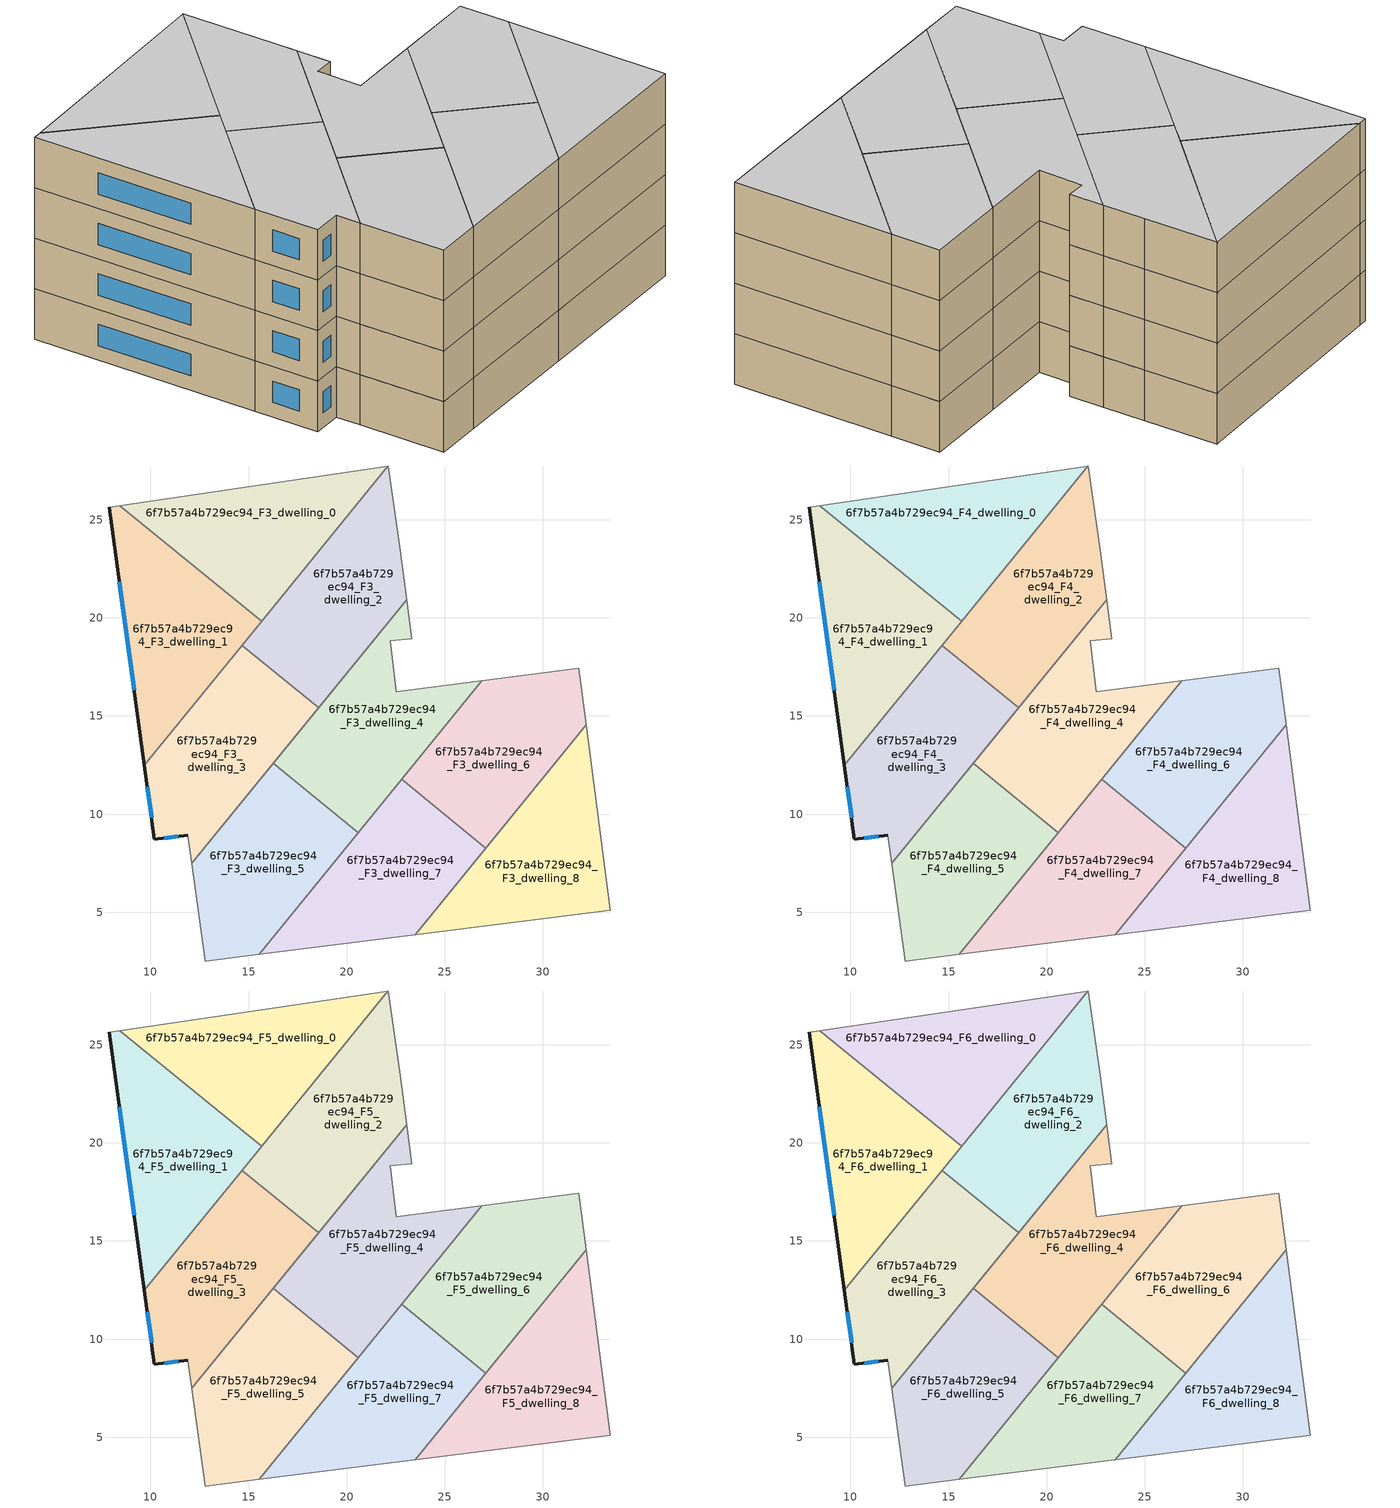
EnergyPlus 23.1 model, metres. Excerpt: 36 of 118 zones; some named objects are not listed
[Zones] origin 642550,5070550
6f7b57a4b729ec94_F3_dwelling_0
 floor to 6f7b57a4b729ec94_F2_dwelling_0 (EU_floor_Construction): 22.1,27.73 15.66,19.82 8.43,25.71 z9
 wall to 6f7b57a4b729ec94_F3_dwelling_1 (EU_wall_Construction): 8.43,25.71 15.66,19.82 z9:12
 wall adiabatic (EU_wall_Construction): 15.66,19.82 22.1,27.73 8.43,25.71 z9:12
6f7b57a4b729ec94_F3_dwelling_1
 floor to 6f7b57a4b729ec94_F2_dwelling_1 (EU_floor_Construction): 15.66,19.82 9.69,12.5 7.91,25.63 8.43,25.71 z9
 wall outside (EU_wall_Construction): 7.91,25.63 9.69,12.5 z9:12
 wall adiabatic (EU_wall_Construction): 8.43,25.71 7.91,25.63 z9:12
 wall to 6f7b57a4b729ec94_F3_dwelling_3 (EU_wall_Construction): 9.69,12.5 14.67,18.6 z9:12
 wall to 6f7b57a4b729ec94_F3_dwelling_2 (EU_wall_Construction): 14.67,18.6 15.66,19.82 z9:12
 window (EU_Window_Construction): 8.43,21.83 9.18,16.31 z9.87:11.13
6f7b57a4b729ec94_F3_dwelling_2
 floor to 6f7b57a4b729ec94_F2_dwelling_2 (EU_floor_Construction): 22.12,27.73 22.72,23.43 23.05,20.93 18.57,15.42 14.67,18.6 22.1,27.73 z9
 wall adiabatic (EU_wall_Construction): 18.57,15.42 23.05,20.93 22.72,23.43 22.12,27.73 22.1,27.73 15.66,19.82 z9:12
 wall to 6f7b57a4b729ec94_F3_dwelling_3 (EU_wall_Construction): 14.67,18.6 18.57,15.42 z9:12
6f7b57a4b729ec94_F3_dwelling_3
 floor to 6f7b57a4b729ec94_F2_dwelling_3 (EU_floor_Construction): 18.57,15.42 12.11,7.5 11.91,8.92 10.21,8.72 9.69,12.5 14.67,18.6 z9
 wall outside (EU_wall_Construction): 9.69,12.5 10.21,8.72 11.91,8.92 z9:12
 wall adiabatic (EU_wall_Construction): 11.91,8.92 12.11,7.5 18.57,15.42 z9:12
 window (EU_Window_Construction): 10.7,8.78 11.41,8.86 / 9.84,11.4 10.06,9.82 z9.87:11.13
6f7b57a4b729ec94_F3_dwelling_4
 floor to 6f7b57a4b729ec94_F2_dwelling_4 (EU_floor_Construction): 23.05,20.93 23.32,18.93 22.22,18.83 22.52,16.22 26.88,16.79 20.58,9.05 16.25,12.58 z9
 wall adiabatic (EU_wall_Construction): 20.58,9.05 26.88,16.79 22.52,16.22 22.22,18.83 23.32,18.93 23.05,20.93 16.25,12.58 z9:12
 wall to 6f7b57a4b729ec94_F3_dwelling_5 (EU_wall_Construction): 16.25,12.58 20.58,9.05 z9:12
6f7b57a4b729ec94_F3_dwelling_5
 floor to 6f7b57a4b729ec94_F2_dwelling_5 (EU_floor_Construction): 20.58,9.05 15.54,2.86 12.81,2.52 12.11,7.5 16.25,12.58 z9
 wall adiabatic (EU_wall_Construction): 16.25,12.58 12.11,7.5 12.81,2.52 15.54,2.86 20.58,9.05 z9:12
6f7b57a4b729ec94_F3_dwelling_6
 floor to 6f7b57a4b729ec94_F2_dwelling_6 (EU_floor_Construction): 31.82,17.42 32.2,14.54 27.09,8.27 22.8,11.77 26.88,16.79 z9
 wall adiabatic (EU_wall_Construction): 27.09,8.27 32.2,14.54 31.82,17.42 26.88,16.79 22.8,11.77 z9:12
 wall to 6f7b57a4b729ec94_F3_dwelling_7 (EU_wall_Construction): 22.8,11.77 27.09,8.27 z9:12
6f7b57a4b729ec94_F3_dwelling_7
 floor to 6f7b57a4b729ec94_F2_dwelling_7 (EU_floor_Construction): 27.09,8.27 23.5,3.86 15.54,2.86 22.8,11.77 z9
 wall adiabatic (EU_wall_Construction): 22.8,11.77 15.54,2.86 23.5,3.86 27.09,8.27 z9:12
6f7b57a4b729ec94_F3_dwelling_8
 floor to 6f7b57a4b729ec94_F2_dwelling_8 (EU_floor_Construction): 32.2,14.54 33.42,5.11 23.5,3.86 z9
 wall adiabatic (EU_wall_Construction): 33.42,5.11 32.2,14.54 23.5,3.86 33.42,5.11 z9:12
6f7b57a4b729ec94_F4_dwelling_0
 floor to 6f7b57a4b729ec94_F3_dwelling_0 (EU_floor_Construction): 22.1,27.73 15.66,19.82 8.43,25.71 z12
 wall to 6f7b57a4b729ec94_F4_dwelling_1 (EU_wall_Construction): 8.43,25.71 15.66,19.82 z12:15
 wall adiabatic (EU_wall_Construction): 15.66,19.82 22.1,27.73 8.43,25.71 z12:15
6f7b57a4b729ec94_F4_dwelling_1
 floor to 6f7b57a4b729ec94_F3_dwelling_1 (EU_floor_Construction): 15.66,19.82 9.69,12.5 7.91,25.63 8.43,25.71 z12
 wall outside (EU_wall_Construction): 7.91,25.63 9.69,12.5 z12:15
 wall adiabatic (EU_wall_Construction): 8.43,25.71 7.91,25.63 z12:15
 wall to 6f7b57a4b729ec94_F4_dwelling_3 (EU_wall_Construction): 9.69,12.5 14.67,18.6 z12:15
 wall to 6f7b57a4b729ec94_F4_dwelling_2 (EU_wall_Construction): 14.67,18.6 15.66,19.82 z12:15
 window (EU_Window_Construction): 8.43,21.83 9.18,16.31 z12.87:14.13
6f7b57a4b729ec94_F4_dwelling_2
 floor to 6f7b57a4b729ec94_F3_dwelling_2 (EU_floor_Construction): 22.12,27.73 22.72,23.43 23.05,20.93 18.57,15.42 14.67,18.6 22.1,27.73 z12
 wall adiabatic (EU_wall_Construction): 18.57,15.42 23.05,20.93 22.72,23.43 22.12,27.73 22.1,27.73 15.66,19.82 z12:15
 wall to 6f7b57a4b729ec94_F4_dwelling_3 (EU_wall_Construction): 14.67,18.6 18.57,15.42 z12:15
6f7b57a4b729ec94_F4_dwelling_3
 floor to 6f7b57a4b729ec94_F3_dwelling_3 (EU_floor_Construction): 18.57,15.42 12.11,7.5 11.91,8.92 10.21,8.72 9.69,12.5 14.67,18.6 z12
 wall outside (EU_wall_Construction): 9.69,12.5 10.21,8.72 11.91,8.92 z12:15
 wall adiabatic (EU_wall_Construction): 11.91,8.92 12.11,7.5 18.57,15.42 z12:15
 window (EU_Window_Construction): 10.7,8.78 11.41,8.86 / 9.84,11.4 10.06,9.82 z12.87:14.13
6f7b57a4b729ec94_F4_dwelling_4
 floor to 6f7b57a4b729ec94_F3_dwelling_4 (EU_floor_Construction): 23.05,20.93 23.32,18.93 22.22,18.83 22.52,16.22 26.88,16.79 20.58,9.05 16.25,12.58 z12
 wall adiabatic (EU_wall_Construction): 20.58,9.05 26.88,16.79 22.52,16.22 22.22,18.83 23.32,18.93 23.05,20.93 16.25,12.58 z12:15
 wall to 6f7b57a4b729ec94_F4_dwelling_5 (EU_wall_Construction): 16.25,12.58 20.58,9.05 z12:15
6f7b57a4b729ec94_F4_dwelling_5
 floor to 6f7b57a4b729ec94_F3_dwelling_5 (EU_floor_Construction): 20.58,9.05 15.54,2.86 12.81,2.52 12.11,7.5 16.25,12.58 z12
 wall adiabatic (EU_wall_Construction): 16.25,12.58 12.11,7.5 12.81,2.52 15.54,2.86 20.58,9.05 z12:15
6f7b57a4b729ec94_F4_dwelling_6
 floor to 6f7b57a4b729ec94_F3_dwelling_6 (EU_floor_Construction): 31.82,17.42 32.2,14.54 27.09,8.27 22.8,11.77 26.88,16.79 z12
 wall adiabatic (EU_wall_Construction): 27.09,8.27 32.2,14.54 31.82,17.42 26.88,16.79 22.8,11.77 z12:15
 wall to 6f7b57a4b729ec94_F4_dwelling_7 (EU_wall_Construction): 22.8,11.77 27.09,8.27 z12:15
6f7b57a4b729ec94_F4_dwelling_7
 floor to 6f7b57a4b729ec94_F3_dwelling_7 (EU_floor_Construction): 27.09,8.27 23.5,3.86 15.54,2.86 22.8,11.77 z12
 wall adiabatic (EU_wall_Construction): 22.8,11.77 15.54,2.86 23.5,3.86 27.09,8.27 z12:15
6f7b57a4b729ec94_F4_dwelling_8
 floor to 6f7b57a4b729ec94_F3_dwelling_8 (EU_floor_Construction): 32.2,14.54 33.42,5.11 23.5,3.86 z12
 wall adiabatic (EU_wall_Construction): 33.42,5.11 32.2,14.54 23.5,3.86 33.42,5.11 z12:15
6f7b57a4b729ec94_F5_dwelling_0
 floor to 6f7b57a4b729ec94_F4_dwelling_0 (EU_floor_Construction): 22.1,27.73 15.66,19.82 8.43,25.71 z15
 wall to 6f7b57a4b729ec94_F5_dwelling_1 (EU_wall_Construction): 8.43,25.71 15.66,19.82 z15:18
 wall adiabatic (EU_wall_Construction): 15.66,19.82 22.1,27.73 8.43,25.71 z15:18
6f7b57a4b729ec94_F5_dwelling_1
 floor to 6f7b57a4b729ec94_F4_dwelling_1 (EU_floor_Construction): 15.66,19.82 9.69,12.5 7.91,25.63 8.43,25.71 z15
 wall outside (EU_wall_Construction): 7.91,25.63 9.69,12.5 z15:18
 wall adiabatic (EU_wall_Construction): 8.43,25.71 7.91,25.63 z15:18
 wall to 6f7b57a4b729ec94_F5_dwelling_3 (EU_wall_Construction): 9.69,12.5 14.67,18.6 z15:18
 wall to 6f7b57a4b729ec94_F5_dwelling_2 (EU_wall_Construction): 14.67,18.6 15.66,19.82 z15:18
 window (EU_Window_Construction): 8.43,21.83 9.18,16.31 z15.87:17.13
6f7b57a4b729ec94_F5_dwelling_2
 floor to 6f7b57a4b729ec94_F4_dwelling_2 (EU_floor_Construction): 22.12,27.73 22.72,23.43 23.05,20.93 18.57,15.42 14.67,18.6 22.1,27.73 z15
 wall adiabatic (EU_wall_Construction): 18.57,15.42 23.05,20.93 22.72,23.43 22.12,27.73 22.1,27.73 15.66,19.82 z15:18
 wall to 6f7b57a4b729ec94_F5_dwelling_3 (EU_wall_Construction): 14.67,18.6 18.57,15.42 z15:18
6f7b57a4b729ec94_F5_dwelling_3
 floor to 6f7b57a4b729ec94_F4_dwelling_3 (EU_floor_Construction): 18.57,15.42 12.11,7.5 11.91,8.92 10.21,8.72 9.69,12.5 14.67,18.6 z15
 wall outside (EU_wall_Construction): 9.69,12.5 10.21,8.72 11.91,8.92 z15:18
 wall adiabatic (EU_wall_Construction): 11.91,8.92 12.11,7.5 18.57,15.42 z15:18
 window (EU_Window_Construction): 10.7,8.78 11.41,8.86 / 9.84,11.4 10.06,9.82 z15.87:17.13
6f7b57a4b729ec94_F5_dwelling_4
 floor to 6f7b57a4b729ec94_F4_dwelling_4 (EU_floor_Construction): 23.05,20.93 23.32,18.93 22.22,18.83 22.52,16.22 26.88,16.79 20.58,9.05 16.25,12.58 z15
 wall adiabatic (EU_wall_Construction): 20.58,9.05 26.88,16.79 22.52,16.22 22.22,18.83 23.32,18.93 23.05,20.93 16.25,12.58 z15:18
 wall to 6f7b57a4b729ec94_F5_dwelling_5 (EU_wall_Construction): 16.25,12.58 20.58,9.05 z15:18
6f7b57a4b729ec94_F5_dwelling_5
 floor to 6f7b57a4b729ec94_F4_dwelling_5 (EU_floor_Construction): 20.58,9.05 15.54,2.86 12.81,2.52 12.11,7.5 16.25,12.58 z15
 wall adiabatic (EU_wall_Construction): 16.25,12.58 12.11,7.5 12.81,2.52 15.54,2.86 20.58,9.05 z15:18
6f7b57a4b729ec94_F5_dwelling_6
 floor to 6f7b57a4b729ec94_F4_dwelling_6 (EU_floor_Construction): 31.82,17.42 32.2,14.54 27.09,8.27 22.8,11.77 26.88,16.79 z15
 wall adiabatic (EU_wall_Construction): 27.09,8.27 32.2,14.54 31.82,17.42 26.88,16.79 22.8,11.77 z15:18
 wall to 6f7b57a4b729ec94_F5_dwelling_7 (EU_wall_Construction): 22.8,11.77 27.09,8.27 z15:18
6f7b57a4b729ec94_F5_dwelling_7
 floor to 6f7b57a4b729ec94_F4_dwelling_7 (EU_floor_Construction): 27.09,8.27 23.5,3.86 15.54,2.86 22.8,11.77 z15
 wall adiabatic (EU_wall_Construction): 22.8,11.77 15.54,2.86 23.5,3.86 27.09,8.27 z15:18
6f7b57a4b729ec94_F5_dwelling_8
 floor to 6f7b57a4b729ec94_F4_dwelling_8 (EU_floor_Construction): 32.2,14.54 33.42,5.11 23.5,3.86 z15
 wall adiabatic (EU_wall_Construction): 33.42,5.11 32.2,14.54 23.5,3.86 33.42,5.11 z15:18
6f7b57a4b729ec94_F6_dwelling_0
 floor to 6f7b57a4b729ec94_F5_dwelling_0 (EU_floor_Construction): 22.1,27.73 15.66,19.82 8.43,25.71 z18
 wall to 6f7b57a4b729ec94_F6_dwelling_1 (EU_wall_Construction): 8.43,25.71 15.66,19.82 z18:21
 wall adiabatic (EU_wall_Construction): 15.66,19.82 22.1,27.73 8.43,25.71 z18:21
 ceiling to 6f7b57a4b729ec94_F7_dwelling_0 (EU_floor_Construction): 15.66,19.82 22.1,27.73 8.43,25.71 z21
6f7b57a4b729ec94_F6_dwelling_1
 floor to 6f7b57a4b729ec94_F5_dwelling_1 (EU_floor_Construction): 15.66,19.82 9.69,12.5 7.91,25.63 8.43,25.71 z18
 wall outside (EU_wall_Construction): 7.91,25.63 9.69,12.5 z18:21
 wall adiabatic (EU_wall_Construction): 8.43,25.71 7.91,25.63 z18:21
 wall to 6f7b57a4b729ec94_F6_dwelling_3 (EU_wall_Construction): 9.69,12.5 14.67,18.6 z18:21
 wall to 6f7b57a4b729ec94_F6_dwelling_2 (EU_wall_Construction): 14.67,18.6 15.66,19.82 z18:21
 window (EU_Window_Construction): 8.43,21.83 9.18,16.31 z18.87:20.13
 ceiling to 6f7b57a4b729ec94_F7_dwelling_1 (EU_floor_Construction): 9.69,12.5 15.66,19.82 8.43,25.71 7.91,25.63 z21
6f7b57a4b729ec94_F6_dwelling_2
 floor to 6f7b57a4b729ec94_F5_dwelling_2 (EU_floor_Construction): 22.12,27.73 22.72,23.43 23.05,20.93 18.57,15.42 14.67,18.6 22.1,27.73 z18
 wall adiabatic (EU_wall_Construction): 18.57,15.42 23.05,20.93 22.72,23.43 22.12,27.73 22.1,27.73 15.66,19.82 z18:21
 wall to 6f7b57a4b729ec94_F6_dwelling_3 (EU_wall_Construction): 14.67,18.6 18.57,15.42 z18:21
 ceiling to 6f7b57a4b729ec94_F7_dwelling_2 (EU_floor_Construction): 18.57,15.42 23.05,20.93 22.72,23.43 22.12,27.73 22.1,27.73 14.67,18.6 z21
6f7b57a4b729ec94_F6_dwelling_3
 floor to 6f7b57a4b729ec94_F5_dwelling_3 (EU_floor_Construction): 18.57,15.42 12.11,7.5 11.91,8.92 10.21,8.72 9.69,12.5 14.67,18.6 z18
 wall outside (EU_wall_Construction): 9.69,12.5 10.21,8.72 11.91,8.92 z18:21
 wall adiabatic (EU_wall_Construction): 11.91,8.92 12.11,7.5 18.57,15.42 z18:21
 window (EU_Window_Construction): 10.7,8.78 11.41,8.86 / 9.84,11.4 10.06,9.82 z18.87:20.13
 ceiling to 6f7b57a4b729ec94_F7_dwelling_3 (EU_floor_Construction): 12.11,7.5 18.57,15.42 14.67,18.6 9.69,12.5 10.21,8.72 11.91,8.92 z21
6f7b57a4b729ec94_F6_dwelling_4
 floor to 6f7b57a4b729ec94_F5_dwelling_4 (EU_floor_Construction): 23.05,20.93 23.32,18.93 22.22,18.83 22.52,16.22 26.88,16.79 20.58,9.05 16.25,12.58 z18
 wall adiabatic (EU_wall_Construction): 20.58,9.05 26.88,16.79 22.52,16.22 22.22,18.83 23.32,18.93 23.05,20.93 16.25,12.58 z18:21
 wall to 6f7b57a4b729ec94_F6_dwelling_5 (EU_wall_Construction): 16.25,12.58 20.58,9.05 z18:21
 ceiling to 6f7b57a4b729ec94_F7_dwelling_4 (EU_floor_Construction): 20.58,9.05 26.88,16.79 22.52,16.22 22.22,18.83 23.32,18.93 23.05,20.93 16.25,12.58 z21
6f7b57a4b729ec94_F6_dwelling_5
 floor to 6f7b57a4b729ec94_F5_dwelling_5 (EU_floor_Construction): 20.58,9.05 15.54,2.86 12.81,2.52 12.11,7.5 16.25,12.58 z18
 wall adiabatic (EU_wall_Construction): 16.25,12.58 12.11,7.5 12.81,2.52 15.54,2.86 20.58,9.05 z18:21
 ceiling to 6f7b57a4b729ec94_F7_dwelling_5 (EU_floor_Construction): 15.54,2.86 20.58,9.05 16.25,12.58 12.11,7.5 12.81,2.52 z21
6f7b57a4b729ec94_F6_dwelling_6
 floor to 6f7b57a4b729ec94_F5_dwelling_6 (EU_floor_Construction): 31.82,17.42 32.2,14.54 27.09,8.27 22.8,11.77 26.88,16.79 z18
 wall adiabatic (EU_wall_Construction): 27.09,8.27 32.2,14.54 31.82,17.42 26.88,16.79 22.8,11.77 z18:21
 wall to 6f7b57a4b729ec94_F6_dwelling_7 (EU_wall_Construction): 22.8,11.77 27.09,8.27 z18:21
 ceiling to 6f7b57a4b729ec94_F7_dwelling_6 (EU_floor_Construction): 27.09,8.27 32.2,14.54 31.82,17.42 26.88,16.79 22.8,11.77 z21
6f7b57a4b729ec94_F6_dwelling_7
 floor to 6f7b57a4b729ec94_F5_dwelling_7 (EU_floor_Construction): 27.09,8.27 23.5,3.86 15.54,2.86 22.8,11.77 z18
 wall adiabatic (EU_wall_Construction): 22.8,11.77 15.54,2.86 23.5,3.86 27.09,8.27 z18:21
 ceiling to 6f7b57a4b729ec94_F7_dwelling_7 (EU_floor_Construction): 23.5,3.86 27.09,8.27 22.8,11.77 15.54,2.86 z21
6f7b57a4b729ec94_F6_dwelling_8
 floor to 6f7b57a4b729ec94_F5_dwelling_8 (EU_floor_Construction): 32.2,14.54 33.42,5.11 23.5,3.86 z18
 wall adiabatic (EU_wall_Construction): 33.42,5.11 32.2,14.54 23.5,3.86 33.42,5.11 z18:21
 ceiling to 6f7b57a4b729ec94_F7_dwelling_8 (EU_floor_Construction): 33.42,5.11 32.2,14.54 23.5,3.86 z21
[Building]
EU S2 Campaign: North Axis=0; Terrain=City; Solar Distribution=FullExterior
[Site:Location]
Lyon-Bron: Latitude=45.75; Longitude=5; Time Zone=1; Elevation=198
[SizingPeriod:WeatherFileDays]
AnnualSizingPeriod: Begin Month=1; Begin Day of Month=1; End Month=12; End Day of Month=31; Day of Week for Start Day=Monday; Use Weather File Daylight Saving Period=No; Use Weather File Rain and Snow Indicators=No
[MATERIAL]
EU_InternalMass_Material: Roughness=MediumRough; Thickness=0.1; Conductivity=1; Density=1800; Specific Heat=900; Thermal Absorptance=0.9; Solar Absorptance=0.7; Visible Absorptance=0.7
[MATERIAL:NOMASS] Roughness=MediumRough; Thermal Absorptance=0.9; Solar Absorptance=0.7; Visible Absorptance=0.7
Name | Thermal Resistance
EU_wall_NoMass | 1.15691
EU_floor_NoMass | 1.78277
[WINDOWMATERIAL:SIMPLEGLAZINGSYSTEM]
EU_Window_SimpleGlazing: UFactor=2.71266; Solar Heat Gain Coefficient=0.75; Visible Transmittance=0.75
[CONSTRUCTION]
EU_wall_Construction: EU_wall_NoMass
EU_floor_Construction: EU_floor_NoMass
EU_Window_Construction: EU_Window_SimpleGlazing
EU_InternalMass_Construction: EU_InternalMass_Material
[ZONE] Type=1; Multiplier=1; Ceiling Height=autocalculate; Floor Area=autocalculate; Part of Total Floor Area=Yes
Name | Volume
6f7b57a4b729ec94_F3_dwelling_0; 6f7b57a4b729ec94_F4_dwelling_0; 6f7b57a4b729ec94_F5_dwelling_0; 6f7b57a4b729ec94_F6_dwelling_0 | 142.692
6f7b57a4b729ec94_F3_dwelling_1; 6f7b57a4b729ec94_F4_dwelling_1; 6f7b57a4b729ec94_F5_dwelling_1; 6f7b57a4b729ec94_F6_dwelling_1 | 142.683
6f7b57a4b729ec94_F3_dwelling_2; 6f7b57a4b729ec94_F4_dwelling_2; 6f7b57a4b729ec94_F5_dwelling_2; 6f7b57a4b729ec94_F6_dwelling_2 | 142.67
6f7b57a4b729ec94_F3_dwelling_3; 6f7b57a4b729ec94_F4_dwelling_3; 6f7b57a4b729ec94_F5_dwelling_3; 6f7b57a4b729ec94_F6_dwelling_3 | 142.656
6f7b57a4b729ec94_F3_dwelling_4; 6f7b57a4b729ec94_F4_dwelling_4; 6f7b57a4b729ec94_F5_dwelling_4; 6f7b57a4b729ec94_F6_dwelling_4 | 142.681
6f7b57a4b729ec94_F3_dwelling_5; 6f7b57a4b729ec94_F4_dwelling_5; 6f7b57a4b729ec94_F5_dwelling_5; 6f7b57a4b729ec94_F6_dwelling_5; 6f7b57a4b729ec94_F3_dwelling_8; 6f7b57a4b729ec94_F4_dwelling_8; 6f7b57a4b729ec94_F5_dwelling_8; 6f7b57a4b729ec94_F6_dwelling_8 | 142.671
6f7b57a4b729ec94_F3_dwelling_6; 6f7b57a4b729ec94_F4_dwelling_6; 6f7b57a4b729ec94_F5_dwelling_6; 6f7b57a4b729ec94_F6_dwelling_6 | 142.677
6f7b57a4b729ec94_F3_dwelling_7; 6f7b57a4b729ec94_F4_dwelling_7; 6f7b57a4b729ec94_F5_dwelling_7; 6f7b57a4b729ec94_F6_dwelling_7 | 142.685
[INTERNALMASS] Construction=EU_InternalMass_Construction
Name | Zone or ZoneList | Surface Area
6f7b57a4b729ec94_F3_dwelling_0_EU_InternalMass | 6f7b57a4b729ec94_F3_dwelling_0 | 47.5629
6f7b57a4b729ec94_F3_dwelling_1_EU_InternalMass | 6f7b57a4b729ec94_F3_dwelling_1 | 47.5624
6f7b57a4b729ec94_F3_dwelling_2_EU_InternalMass | 6f7b57a4b729ec94_F3_dwelling_2 | 47.5574
6f7b57a4b729ec94_F3_dwelling_3_EU_InternalMass | 6f7b57a4b729ec94_F3_dwelling_3 | 47.552
6f7b57a4b729ec94_F3_dwelling_4_EU_InternalMass | 6f7b57a4b729ec94_F3_dwelling_4 | 47.5595
6f7b57a4b729ec94_F3_dwelling_5_EU_InternalMass | 6f7b57a4b729ec94_F3_dwelling_5 | 47.5563
6f7b57a4b729ec94_F3_dwelling_6_EU_InternalMass | 6f7b57a4b729ec94_F3_dwelling_6 | 47.5597
6f7b57a4b729ec94_F3_dwelling_7_EU_InternalMass | 6f7b57a4b729ec94_F3_dwelling_7 | 47.5609
6f7b57a4b729ec94_F3_dwelling_8_EU_InternalMass | 6f7b57a4b729ec94_F3_dwelling_8 | 47.5567
6f7b57a4b729ec94_F4_dwelling_0_EU_InternalMass | 6f7b57a4b729ec94_F4_dwelling_0 | 47.5629
6f7b57a4b729ec94_F4_dwelling_1_EU_InternalMass | 6f7b57a4b729ec94_F4_dwelling_1 | 47.5624
6f7b57a4b729ec94_F4_dwelling_2_EU_InternalMass | 6f7b57a4b729ec94_F4_dwelling_2 | 47.5574
6f7b57a4b729ec94_F4_dwelling_3_EU_InternalMass | 6f7b57a4b729ec94_F4_dwelling_3 | 47.552
6f7b57a4b729ec94_F4_dwelling_4_EU_InternalMass | 6f7b57a4b729ec94_F4_dwelling_4 | 47.5595
6f7b57a4b729ec94_F4_dwelling_5_EU_InternalMass | 6f7b57a4b729ec94_F4_dwelling_5 | 47.5563
6f7b57a4b729ec94_F4_dwelling_6_EU_InternalMass | 6f7b57a4b729ec94_F4_dwelling_6 | 47.5597
6f7b57a4b729ec94_F4_dwelling_7_EU_InternalMass | 6f7b57a4b729ec94_F4_dwelling_7 | 47.5609
6f7b57a4b729ec94_F4_dwelling_8_EU_InternalMass | 6f7b57a4b729ec94_F4_dwelling_8 | 47.5567
6f7b57a4b729ec94_F5_dwelling_0_EU_InternalMass | 6f7b57a4b729ec94_F5_dwelling_0 | 47.5629
6f7b57a4b729ec94_F5_dwelling_1_EU_InternalMass | 6f7b57a4b729ec94_F5_dwelling_1 | 47.5624
6f7b57a4b729ec94_F5_dwelling_2_EU_InternalMass | 6f7b57a4b729ec94_F5_dwelling_2 | 47.5574
6f7b57a4b729ec94_F5_dwelling_3_EU_InternalMass | 6f7b57a4b729ec94_F5_dwelling_3 | 47.552
6f7b57a4b729ec94_F5_dwelling_4_EU_InternalMass | 6f7b57a4b729ec94_F5_dwelling_4 | 47.5595
6f7b57a4b729ec94_F5_dwelling_5_EU_InternalMass | 6f7b57a4b729ec94_F5_dwelling_5 | 47.5563
6f7b57a4b729ec94_F5_dwelling_6_EU_InternalMass | 6f7b57a4b729ec94_F5_dwelling_6 | 47.5597
6f7b57a4b729ec94_F5_dwelling_7_EU_InternalMass | 6f7b57a4b729ec94_F5_dwelling_7 | 47.5609
6f7b57a4b729ec94_F5_dwelling_8_EU_InternalMass | 6f7b57a4b729ec94_F5_dwelling_8 | 47.5567
6f7b57a4b729ec94_F6_dwelling_0_EU_InternalMass | 6f7b57a4b729ec94_F6_dwelling_0 | 47.5629
6f7b57a4b729ec94_F6_dwelling_1_EU_InternalMass | 6f7b57a4b729ec94_F6_dwelling_1 | 47.5624
6f7b57a4b729ec94_F6_dwelling_2_EU_InternalMass | 6f7b57a4b729ec94_F6_dwelling_2 | 47.5574
6f7b57a4b729ec94_F6_dwelling_3_EU_InternalMass | 6f7b57a4b729ec94_F6_dwelling_3 | 47.552
6f7b57a4b729ec94_F6_dwelling_4_EU_InternalMass | 6f7b57a4b729ec94_F6_dwelling_4 | 47.5595
6f7b57a4b729ec94_F6_dwelling_5_EU_InternalMass | 6f7b57a4b729ec94_F6_dwelling_5 | 47.5563
6f7b57a4b729ec94_F6_dwelling_6_EU_InternalMass | 6f7b57a4b729ec94_F6_dwelling_6 | 47.5597
6f7b57a4b729ec94_F6_dwelling_7_EU_InternalMass | 6f7b57a4b729ec94_F6_dwelling_7 | 47.5609
6f7b57a4b729ec94_F6_dwelling_8_EU_InternalMass | 6f7b57a4b729ec94_F6_dwelling_8 | 47.5567
[OTHEREQUIPMENT] Fuel Type=Electricity; Design Level Calculation Method=Watts/Area; Power per Zone Floor Area=1; Fraction Latent=0; Fraction Radiant=0; Fraction Lost=0; Carbon Dioxide Generation Rate=0; EndUse Subcategory=EU_Step8_InternalGains
Name | Zone or ZoneList or Space or SpaceList | Schedule
EU_Step8_InternalGain_6f7b57a4b729ec94_F3_dwelling_0_f000 | 6f7b57a4b729ec94_F3_dwelling_0 | EU_Step8_GainSchedule_6f7b57a4b729ec94_F3_dwelling_0_f000
EU_Step8_InternalGain_6f7b57a4b729ec94_F3_dwelling_1_f000 | 6f7b57a4b729ec94_F3_dwelling_1 | EU_Step8_GainSchedule_6f7b57a4b729ec94_F3_dwelling_1_f000
EU_Step8_InternalGain_6f7b57a4b729ec94_F3_dwelling_2_f000 | 6f7b57a4b729ec94_F3_dwelling_2 | EU_Step8_GainSchedule_6f7b57a4b729ec94_F3_dwelling_2_f000
EU_Step8_InternalGain_6f7b57a4b729ec94_F3_dwelling_3_f000 | 6f7b57a4b729ec94_F3_dwelling_3 | EU_Step8_GainSchedule_6f7b57a4b729ec94_F3_dwelling_3_f000
EU_Step8_InternalGain_6f7b57a4b729ec94_F3_dwelling_4_f000 | 6f7b57a4b729ec94_F3_dwelling_4 | EU_Step8_GainSchedule_6f7b57a4b729ec94_F3_dwelling_4_f000
EU_Step8_InternalGain_6f7b57a4b729ec94_F3_dwelling_5_f000 | 6f7b57a4b729ec94_F3_dwelling_5 | EU_Step8_GainSchedule_6f7b57a4b729ec94_F3_dwelling_5_f000
EU_Step8_InternalGain_6f7b57a4b729ec94_F3_dwelling_6_f000 | 6f7b57a4b729ec94_F3_dwelling_6 | EU_Step8_GainSchedule_6f7b57a4b729ec94_F3_dwelling_6_f000
EU_Step8_InternalGain_6f7b57a4b729ec94_F3_dwelling_7_f000 | 6f7b57a4b729ec94_F3_dwelling_7 | EU_Step8_GainSchedule_6f7b57a4b729ec94_F3_dwelling_7_f000
EU_Step8_InternalGain_6f7b57a4b729ec94_F3_dwelling_8_f000 | 6f7b57a4b729ec94_F3_dwelling_8 | EU_Step8_GainSchedule_6f7b57a4b729ec94_F3_dwelling_8_f000
EU_Step8_InternalGain_6f7b57a4b729ec94_F4_dwelling_0_f000 | 6f7b57a4b729ec94_F4_dwelling_0 | EU_Step8_GainSchedule_6f7b57a4b729ec94_F4_dwelling_0_f000
EU_Step8_InternalGain_6f7b57a4b729ec94_F4_dwelling_1_f000 | 6f7b57a4b729ec94_F4_dwelling_1 | EU_Step8_GainSchedule_6f7b57a4b729ec94_F4_dwelling_1_f000
EU_Step8_InternalGain_6f7b57a4b729ec94_F4_dwelling_2_f000 | 6f7b57a4b729ec94_F4_dwelling_2 | EU_Step8_GainSchedule_6f7b57a4b729ec94_F4_dwelling_2_f000
EU_Step8_InternalGain_6f7b57a4b729ec94_F4_dwelling_3_f000 | 6f7b57a4b729ec94_F4_dwelling_3 | EU_Step8_GainSchedule_6f7b57a4b729ec94_F4_dwelling_3_f000
EU_Step8_InternalGain_6f7b57a4b729ec94_F4_dwelling_4_f000 | 6f7b57a4b729ec94_F4_dwelling_4 | EU_Step8_GainSchedule_6f7b57a4b729ec94_F4_dwelling_4_f000
EU_Step8_InternalGain_6f7b57a4b729ec94_F4_dwelling_5_f000 | 6f7b57a4b729ec94_F4_dwelling_5 | EU_Step8_GainSchedule_6f7b57a4b729ec94_F4_dwelling_5_f000
EU_Step8_InternalGain_6f7b57a4b729ec94_F4_dwelling_6_f000 | 6f7b57a4b729ec94_F4_dwelling_6 | EU_Step8_GainSchedule_6f7b57a4b729ec94_F4_dwelling_6_f000
EU_Step8_InternalGain_6f7b57a4b729ec94_F4_dwelling_7_f000 | 6f7b57a4b729ec94_F4_dwelling_7 | EU_Step8_GainSchedule_6f7b57a4b729ec94_F4_dwelling_7_f000
EU_Step8_InternalGain_6f7b57a4b729ec94_F4_dwelling_8_f000 | 6f7b57a4b729ec94_F4_dwelling_8 | EU_Step8_GainSchedule_6f7b57a4b729ec94_F4_dwelling_8_f000
EU_Step8_InternalGain_6f7b57a4b729ec94_F5_dwelling_0_f000 | 6f7b57a4b729ec94_F5_dwelling_0 | EU_Step8_GainSchedule_6f7b57a4b729ec94_F5_dwelling_0_f000
EU_Step8_InternalGain_6f7b57a4b729ec94_F5_dwelling_1_f000 | 6f7b57a4b729ec94_F5_dwelling_1 | EU_Step8_GainSchedule_6f7b57a4b729ec94_F5_dwelling_1_f000
EU_Step8_InternalGain_6f7b57a4b729ec94_F5_dwelling_2_f000 | 6f7b57a4b729ec94_F5_dwelling_2 | EU_Step8_GainSchedule_6f7b57a4b729ec94_F5_dwelling_2_f000
EU_Step8_InternalGain_6f7b57a4b729ec94_F5_dwelling_3_f000 | 6f7b57a4b729ec94_F5_dwelling_3 | EU_Step8_GainSchedule_6f7b57a4b729ec94_F5_dwelling_3_f000
EU_Step8_InternalGain_6f7b57a4b729ec94_F5_dwelling_4_f000 | 6f7b57a4b729ec94_F5_dwelling_4 | EU_Step8_GainSchedule_6f7b57a4b729ec94_F5_dwelling_4_f000
EU_Step8_InternalGain_6f7b57a4b729ec94_F5_dwelling_5_f000 | 6f7b57a4b729ec94_F5_dwelling_5 | EU_Step8_GainSchedule_6f7b57a4b729ec94_F5_dwelling_5_f000
EU_Step8_InternalGain_6f7b57a4b729ec94_F5_dwelling_6_f000 | 6f7b57a4b729ec94_F5_dwelling_6 | EU_Step8_GainSchedule_6f7b57a4b729ec94_F5_dwelling_6_f000
EU_Step8_InternalGain_6f7b57a4b729ec94_F5_dwelling_7_f000 | 6f7b57a4b729ec94_F5_dwelling_7 | EU_Step8_GainSchedule_6f7b57a4b729ec94_F5_dwelling_7_f000
EU_Step8_InternalGain_6f7b57a4b729ec94_F5_dwelling_8_f000 | 6f7b57a4b729ec94_F5_dwelling_8 | EU_Step8_GainSchedule_6f7b57a4b729ec94_F5_dwelling_8_f000
EU_Step8_InternalGain_6f7b57a4b729ec94_F6_dwelling_0_f000 | 6f7b57a4b729ec94_F6_dwelling_0 | EU_Step8_GainSchedule_6f7b57a4b729ec94_F6_dwelling_0_f000
EU_Step8_InternalGain_6f7b57a4b729ec94_F6_dwelling_1_f000 | 6f7b57a4b729ec94_F6_dwelling_1 | EU_Step8_GainSchedule_6f7b57a4b729ec94_F6_dwelling_1_f000
EU_Step8_InternalGain_6f7b57a4b729ec94_F6_dwelling_2_f000 | 6f7b57a4b729ec94_F6_dwelling_2 | EU_Step8_GainSchedule_6f7b57a4b729ec94_F6_dwelling_2_f000
EU_Step8_InternalGain_6f7b57a4b729ec94_F6_dwelling_3_f000 | 6f7b57a4b729ec94_F6_dwelling_3 | EU_Step8_GainSchedule_6f7b57a4b729ec94_F6_dwelling_3_f000
EU_Step8_InternalGain_6f7b57a4b729ec94_F6_dwelling_4_f000 | 6f7b57a4b729ec94_F6_dwelling_4 | EU_Step8_GainSchedule_6f7b57a4b729ec94_F6_dwelling_4_f000
EU_Step8_InternalGain_6f7b57a4b729ec94_F6_dwelling_5_f000 | 6f7b57a4b729ec94_F6_dwelling_5 | EU_Step8_GainSchedule_6f7b57a4b729ec94_F6_dwelling_5_f000
EU_Step8_InternalGain_6f7b57a4b729ec94_F6_dwelling_6_f000 | 6f7b57a4b729ec94_F6_dwelling_6 | EU_Step8_GainSchedule_6f7b57a4b729ec94_F6_dwelling_6_f000
EU_Step8_InternalGain_6f7b57a4b729ec94_F6_dwelling_7_f000 | 6f7b57a4b729ec94_F6_dwelling_7 | EU_Step8_GainSchedule_6f7b57a4b729ec94_F6_dwelling_7_f000
EU_Step8_InternalGain_6f7b57a4b729ec94_F6_dwelling_8_f000 | 6f7b57a4b729ec94_F6_dwelling_8 | EU_Step8_GainSchedule_6f7b57a4b729ec94_F6_dwelling_8_f000
[ZONEVENTILATION:DESIGNFLOWRATE] Schedule=EU_AlwaysOn; Design Flow Rate Calculation Method=AirChanges/Hour; Air Changes per Hour=0.551728; Ventilation Type=Natural; Fan Pressure Rise=0; Fan Total Efficiency=1; Constant Term Coefficient=1; Temperature Term Coefficient=0; Velocity Term Coefficient=0; Velocity Squared Term Coefficient=0; Minimum Indoor Temperature=-100; Maximum Indoor Temperature=100; Delta Temperature=-100; Minimum Outdoor Temperature=-100; Maximum Outdoor Temperature=100; Maximum Wind Speed=40
Name | Zone or ZoneList or Space or SpaceList
EU_ConstantAir_6f7b57a4b729ec94_F3_dwelling_0 | 6f7b57a4b729ec94_F3_dwelling_0
EU_ConstantAir_6f7b57a4b729ec94_F3_dwelling_1 | 6f7b57a4b729ec94_F3_dwelling_1
EU_ConstantAir_6f7b57a4b729ec94_F3_dwelling_2 | 6f7b57a4b729ec94_F3_dwelling_2
EU_ConstantAir_6f7b57a4b729ec94_F3_dwelling_3 | 6f7b57a4b729ec94_F3_dwelling_3
EU_ConstantAir_6f7b57a4b729ec94_F3_dwelling_4 | 6f7b57a4b729ec94_F3_dwelling_4
EU_ConstantAir_6f7b57a4b729ec94_F3_dwelling_5 | 6f7b57a4b729ec94_F3_dwelling_5
EU_ConstantAir_6f7b57a4b729ec94_F3_dwelling_6 | 6f7b57a4b729ec94_F3_dwelling_6
EU_ConstantAir_6f7b57a4b729ec94_F3_dwelling_7 | 6f7b57a4b729ec94_F3_dwelling_7
EU_ConstantAir_6f7b57a4b729ec94_F3_dwelling_8 | 6f7b57a4b729ec94_F3_dwelling_8
EU_ConstantAir_6f7b57a4b729ec94_F4_dwelling_0 | 6f7b57a4b729ec94_F4_dwelling_0
EU_ConstantAir_6f7b57a4b729ec94_F4_dwelling_1 | 6f7b57a4b729ec94_F4_dwelling_1
EU_ConstantAir_6f7b57a4b729ec94_F4_dwelling_2 | 6f7b57a4b729ec94_F4_dwelling_2
EU_ConstantAir_6f7b57a4b729ec94_F4_dwelling_3 | 6f7b57a4b729ec94_F4_dwelling_3
EU_ConstantAir_6f7b57a4b729ec94_F4_dwelling_4 | 6f7b57a4b729ec94_F4_dwelling_4
EU_ConstantAir_6f7b57a4b729ec94_F4_dwelling_5 | 6f7b57a4b729ec94_F4_dwelling_5
EU_ConstantAir_6f7b57a4b729ec94_F4_dwelling_6 | 6f7b57a4b729ec94_F4_dwelling_6
EU_ConstantAir_6f7b57a4b729ec94_F4_dwelling_7 | 6f7b57a4b729ec94_F4_dwelling_7
EU_ConstantAir_6f7b57a4b729ec94_F4_dwelling_8 | 6f7b57a4b729ec94_F4_dwelling_8
EU_ConstantAir_6f7b57a4b729ec94_F5_dwelling_0 | 6f7b57a4b729ec94_F5_dwelling_0
EU_ConstantAir_6f7b57a4b729ec94_F5_dwelling_1 | 6f7b57a4b729ec94_F5_dwelling_1
EU_ConstantAir_6f7b57a4b729ec94_F5_dwelling_2 | 6f7b57a4b729ec94_F5_dwelling_2
EU_ConstantAir_6f7b57a4b729ec94_F5_dwelling_3 | 6f7b57a4b729ec94_F5_dwelling_3
EU_ConstantAir_6f7b57a4b729ec94_F5_dwelling_4 | 6f7b57a4b729ec94_F5_dwelling_4
EU_ConstantAir_6f7b57a4b729ec94_F5_dwelling_5 | 6f7b57a4b729ec94_F5_dwelling_5
EU_ConstantAir_6f7b57a4b729ec94_F5_dwelling_6 | 6f7b57a4b729ec94_F5_dwelling_6
EU_ConstantAir_6f7b57a4b729ec94_F5_dwelling_7 | 6f7b57a4b729ec94_F5_dwelling_7
EU_ConstantAir_6f7b57a4b729ec94_F5_dwelling_8 | 6f7b57a4b729ec94_F5_dwelling_8
EU_ConstantAir_6f7b57a4b729ec94_F6_dwelling_0 | 6f7b57a4b729ec94_F6_dwelling_0
EU_ConstantAir_6f7b57a4b729ec94_F6_dwelling_1 | 6f7b57a4b729ec94_F6_dwelling_1
EU_ConstantAir_6f7b57a4b729ec94_F6_dwelling_2 | 6f7b57a4b729ec94_F6_dwelling_2
EU_ConstantAir_6f7b57a4b729ec94_F6_dwelling_3 | 6f7b57a4b729ec94_F6_dwelling_3
EU_ConstantAir_6f7b57a4b729ec94_F6_dwelling_4 | 6f7b57a4b729ec94_F6_dwelling_4
EU_ConstantAir_6f7b57a4b729ec94_F6_dwelling_5 | 6f7b57a4b729ec94_F6_dwelling_5
EU_ConstantAir_6f7b57a4b729ec94_F6_dwelling_6 | 6f7b57a4b729ec94_F6_dwelling_6
EU_ConstantAir_6f7b57a4b729ec94_F6_dwelling_7 | 6f7b57a4b729ec94_F6_dwelling_7
EU_ConstantAir_6f7b57a4b729ec94_F6_dwelling_8 | 6f7b57a4b729ec94_F6_dwelling_8
[HVACTEMPLATE:ZONE:IDEALLOADSAIRSYSTEM] System Availability Schedule=EU_AlwaysOn; Maximum Heating Supply Air Temperature=50; Minimum Cooling Supply Air Temperature=13; Maximum Heating Supply Air Humidity Ratio=0.0156; Minimum Cooling Supply Air Humidity Ratio=0.0077; Heating Limit=NoLimit; Cooling Limit=NoLimit; Heating Availability Schedule=EU_AlwaysOn; Cooling Availability Schedule=EU_CoolingOff; Dehumidification Control Type=ConstantSensibleHeatRatio; Cooling Sensible Heat Ratio=0.7; Dehumidification Setpoint=60; Humidification Control Type=None; Humidification Setpoint=30; Outdoor Air Method=None; Outdoor Air Flow Rate per Person=0.00944; Outdoor Air Flow Rate per Zone Floor Area=0; Outdoor Air Flow Rate per Zone=0; Demand Controlled Ventilation Type=None; Outdoor Air Economizer Type=NoEconomizer; Heat Recovery Type=None; Sensible Heat Recovery Effectiveness=0.7; Latent Heat Recovery Effectiveness=0.65
Name | Template Thermostat
6f7b57a4b729ec94_F3_dwelling_0 | EU_HeatOnly_6f7b57a4b729ec94_F3_dwelling_0
6f7b57a4b729ec94_F3_dwelling_1 | EU_HeatOnly_6f7b57a4b729ec94_F3_dwelling_1
6f7b57a4b729ec94_F3_dwelling_2 | EU_HeatOnly_6f7b57a4b729ec94_F3_dwelling_2
6f7b57a4b729ec94_F3_dwelling_3 | EU_HeatOnly_6f7b57a4b729ec94_F3_dwelling_3
6f7b57a4b729ec94_F3_dwelling_4 | EU_HeatOnly_6f7b57a4b729ec94_F3_dwelling_4
6f7b57a4b729ec94_F3_dwelling_5 | EU_HeatOnly_6f7b57a4b729ec94_F3_dwelling_5
6f7b57a4b729ec94_F3_dwelling_6 | EU_HeatOnly_6f7b57a4b729ec94_F3_dwelling_6
6f7b57a4b729ec94_F3_dwelling_7 | EU_HeatOnly_6f7b57a4b729ec94_F3_dwelling_7
6f7b57a4b729ec94_F3_dwelling_8 | EU_HeatOnly_6f7b57a4b729ec94_F3_dwelling_8
6f7b57a4b729ec94_F4_dwelling_0 | EU_HeatOnly_6f7b57a4b729ec94_F4_dwelling_0
6f7b57a4b729ec94_F4_dwelling_1 | EU_HeatOnly_6f7b57a4b729ec94_F4_dwelling_1
6f7b57a4b729ec94_F4_dwelling_2 | EU_HeatOnly_6f7b57a4b729ec94_F4_dwelling_2
6f7b57a4b729ec94_F4_dwelling_3 | EU_HeatOnly_6f7b57a4b729ec94_F4_dwelling_3
6f7b57a4b729ec94_F4_dwelling_4 | EU_HeatOnly_6f7b57a4b729ec94_F4_dwelling_4
6f7b57a4b729ec94_F4_dwelling_5 | EU_HeatOnly_6f7b57a4b729ec94_F4_dwelling_5
6f7b57a4b729ec94_F4_dwelling_6 | EU_HeatOnly_6f7b57a4b729ec94_F4_dwelling_6
6f7b57a4b729ec94_F4_dwelling_7 | EU_HeatOnly_6f7b57a4b729ec94_F4_dwelling_7
6f7b57a4b729ec94_F4_dwelling_8 | EU_HeatOnly_6f7b57a4b729ec94_F4_dwelling_8
6f7b57a4b729ec94_F5_dwelling_0 | EU_HeatOnly_6f7b57a4b729ec94_F5_dwelling_0
6f7b57a4b729ec94_F5_dwelling_1 | EU_HeatOnly_6f7b57a4b729ec94_F5_dwelling_1
6f7b57a4b729ec94_F5_dwelling_2 | EU_HeatOnly_6f7b57a4b729ec94_F5_dwelling_2
6f7b57a4b729ec94_F5_dwelling_3 | EU_HeatOnly_6f7b57a4b729ec94_F5_dwelling_3
6f7b57a4b729ec94_F5_dwelling_4 | EU_HeatOnly_6f7b57a4b729ec94_F5_dwelling_4
6f7b57a4b729ec94_F5_dwelling_5 | EU_HeatOnly_6f7b57a4b729ec94_F5_dwelling_5
6f7b57a4b729ec94_F5_dwelling_6 | EU_HeatOnly_6f7b57a4b729ec94_F5_dwelling_6
6f7b57a4b729ec94_F5_dwelling_7 | EU_HeatOnly_6f7b57a4b729ec94_F5_dwelling_7
6f7b57a4b729ec94_F5_dwelling_8 | EU_HeatOnly_6f7b57a4b729ec94_F5_dwelling_8
6f7b57a4b729ec94_F6_dwelling_0 | EU_HeatOnly_6f7b57a4b729ec94_F6_dwelling_0
6f7b57a4b729ec94_F6_dwelling_1 | EU_HeatOnly_6f7b57a4b729ec94_F6_dwelling_1
6f7b57a4b729ec94_F6_dwelling_2 | EU_HeatOnly_6f7b57a4b729ec94_F6_dwelling_2
6f7b57a4b729ec94_F6_dwelling_3 | EU_HeatOnly_6f7b57a4b729ec94_F6_dwelling_3
6f7b57a4b729ec94_F6_dwelling_4 | EU_HeatOnly_6f7b57a4b729ec94_F6_dwelling_4
6f7b57a4b729ec94_F6_dwelling_5 | EU_HeatOnly_6f7b57a4b729ec94_F6_dwelling_5
6f7b57a4b729ec94_F6_dwelling_6 | EU_HeatOnly_6f7b57a4b729ec94_F6_dwelling_6
6f7b57a4b729ec94_F6_dwelling_7 | EU_HeatOnly_6f7b57a4b729ec94_F6_dwelling_7
6f7b57a4b729ec94_F6_dwelling_8 | EU_HeatOnly_6f7b57a4b729ec94_F6_dwelling_8
[SIZING:ZONE] Zone Cooling Design Supply Air Temperature Input Method=SupplyAirTemperature; Zone Cooling Design Supply Air Temperature=13; Zone Heating Design Supply Air Temperature Input Method=SupplyAirTemperature; Zone Heating Design Supply Air Temperature=50; Zone Cooling Design Supply Air Humidity Ratio=0.008; Zone Heating Design Supply Air Humidity Ratio=0.008; Cooling Design Air Flow Method=DesignDay; Cooling Design Air Flow Rate=0; Cooling Minimum Air Flow per Zone Floor Area=0.000762; Cooling Minimum Air Flow=0; Cooling Minimum Air Flow Fraction=0.2; Heating Design Air Flow Method=DesignDay; Heating Design Air Flow Rate=0; Heating Maximum Air Flow per Zone Floor Area=0.002032; Heating Maximum Air Flow=0.141576; Heating Maximum Air Flow Fraction=0.3; Account for Dedicated Outdoor Air System=No; Dedicated Outdoor Air System Control Strategy=NeutralSupplyAir; Dedicated Outdoor Air Low Setpoint Temperature for Design=autosize; Dedicated Outdoor Air High Setpoint Temperature for Design=autosize; Zone Load Sizing Method=Sensible Load Only No Latent Load; Zone Latent Cooling Design Supply Air Humidity Ratio Input Method=HumidityRatioDifference; Zone Cooling Design Supply Air Humidity Ratio Difference=0.005; Zone Latent Heating Design Supply Air Humidity Ratio Input Method=HumidityRatioDifference; Zone Humidification Design Supply Air Humidity Ratio Difference=0.005
6f7b57a4b729ec94_F3_dwelling_0; 6f7b57a4b729ec94_F3_dwelling_1; 6f7b57a4b729ec94_F3_dwelling_2; 6f7b57a4b729ec94_F3_dwelling_3; 6f7b57a4b729ec94_F3_dwelling_4; 6f7b57a4b729ec94_F3_dwelling_5; 6f7b57a4b729ec94_F3_dwelling_6; 6f7b57a4b729ec94_F3_dwelling_7; 6f7b57a4b729ec94_F3_dwelling_8; 6f7b57a4b729ec94_F4_dwelling_0; 6f7b57a4b729ec94_F4_dwelling_1; 6f7b57a4b729ec94_F4_dwelling_2; 6f7b57a4b729ec94_F4_dwelling_3; 6f7b57a4b729ec94_F4_dwelling_4; 6f7b57a4b729ec94_F4_dwelling_5; 6f7b57a4b729ec94_F4_dwelling_6; 6f7b57a4b729ec94_F4_dwelling_7; 6f7b57a4b729ec94_F4_dwelling_8; 6f7b57a4b729ec94_F5_dwelling_0; 6f7b57a4b729ec94_F5_dwelling_1; 6f7b57a4b729ec94_F5_dwelling_2; 6f7b57a4b729ec94_F5_dwelling_3; 6f7b57a4b729ec94_F5_dwelling_4; 6f7b57a4b729ec94_F5_dwelling_5; 6f7b57a4b729ec94_F5_dwelling_6; 6f7b57a4b729ec94_F5_dwelling_7; 6f7b57a4b729ec94_F5_dwelling_8; 6f7b57a4b729ec94_F6_dwelling_0; 6f7b57a4b729ec94_F6_dwelling_1; 6f7b57a4b729ec94_F6_dwelling_2; 6f7b57a4b729ec94_F6_dwelling_3; 6f7b57a4b729ec94_F6_dwelling_4; 6f7b57a4b729ec94_F6_dwelling_5; 6f7b57a4b729ec94_F6_dwelling_6; 6f7b57a4b729ec94_F6_dwelling_7; 6f7b57a4b729ec94_F6_dwelling_8
[SCHEDULE:CONSTANT]
Name | Hourly Value
EU_AlwaysOn | 1
EU_CoolingOff | 0
[SCHEDULE:FILE] Column Number=1; Rows to Skip at Top=0; Number of Hours of Data=8760; Column Separator=Comma; Interpolate to Timestep=No; Minutes per Item=60; Adjust Schedule for Daylight Savings=Yes
Name | File
EU_Step8_GainSchedule_6f7b57a4b729ec94_F3_dwelling_0_f000 | ../../schedules/6f7b57a4b729ec94/6f7b57a4b729ec94_F3_dwelling_0_f000_gain.csv
EU_Step8_GainSchedule_6f7b57a4b729ec94_F3_dwelling_1_f000 | ../../schedules/6f7b57a4b729ec94/6f7b57a4b729ec94_F3_dwelling_1_f000_gain.csv
EU_Step8_GainSchedule_6f7b57a4b729ec94_F3_dwelling_2_f000 | ../../schedules/6f7b57a4b729ec94/6f7b57a4b729ec94_F3_dwelling_2_f000_gain.csv
EU_Step8_GainSchedule_6f7b57a4b729ec94_F3_dwelling_3_f000 | ../../schedules/6f7b57a4b729ec94/6f7b57a4b729ec94_F3_dwelling_3_f000_gain.csv
EU_Step8_GainSchedule_6f7b57a4b729ec94_F3_dwelling_4_f000 | ../../schedules/6f7b57a4b729ec94/6f7b57a4b729ec94_F3_dwelling_4_f000_gain.csv
EU_Step8_GainSchedule_6f7b57a4b729ec94_F3_dwelling_5_f000 | ../../schedules/6f7b57a4b729ec94/6f7b57a4b729ec94_F3_dwelling_5_f000_gain.csv
EU_Step8_GainSchedule_6f7b57a4b729ec94_F3_dwelling_6_f000 | ../../schedules/6f7b57a4b729ec94/6f7b57a4b729ec94_F3_dwelling_6_f000_gain.csv
EU_Step8_GainSchedule_6f7b57a4b729ec94_F3_dwelling_7_f000 | ../../schedules/6f7b57a4b729ec94/6f7b57a4b729ec94_F3_dwelling_7_f000_gain.csv
EU_Step8_GainSchedule_6f7b57a4b729ec94_F3_dwelling_8_f000 | ../../schedules/6f7b57a4b729ec94/6f7b57a4b729ec94_F3_dwelling_8_f000_gain.csv
EU_Step8_GainSchedule_6f7b57a4b729ec94_F4_dwelling_0_f000 | ../../schedules/6f7b57a4b729ec94/6f7b57a4b729ec94_F4_dwelling_0_f000_gain.csv
EU_Step8_GainSchedule_6f7b57a4b729ec94_F4_dwelling_1_f000 | ../../schedules/6f7b57a4b729ec94/6f7b57a4b729ec94_F4_dwelling_1_f000_gain.csv
EU_Step8_GainSchedule_6f7b57a4b729ec94_F4_dwelling_2_f000 | ../../schedules/6f7b57a4b729ec94/6f7b57a4b729ec94_F4_dwelling_2_f000_gain.csv
EU_Step8_GainSchedule_6f7b57a4b729ec94_F4_dwelling_3_f000 | ../../schedules/6f7b57a4b729ec94/6f7b57a4b729ec94_F4_dwelling_3_f000_gain.csv
EU_Step8_GainSchedule_6f7b57a4b729ec94_F4_dwelling_4_f000 | ../../schedules/6f7b57a4b729ec94/6f7b57a4b729ec94_F4_dwelling_4_f000_gain.csv
EU_Step8_GainSchedule_6f7b57a4b729ec94_F4_dwelling_5_f000 | ../../schedules/6f7b57a4b729ec94/6f7b57a4b729ec94_F4_dwelling_5_f000_gain.csv
EU_Step8_GainSchedule_6f7b57a4b729ec94_F4_dwelling_6_f000 | ../../schedules/6f7b57a4b729ec94/6f7b57a4b729ec94_F4_dwelling_6_f000_gain.csv
EU_Step8_GainSchedule_6f7b57a4b729ec94_F4_dwelling_7_f000 | ../../schedules/6f7b57a4b729ec94/6f7b57a4b729ec94_F4_dwelling_7_f000_gain.csv
EU_Step8_GainSchedule_6f7b57a4b729ec94_F4_dwelling_8_f000 | ../../schedules/6f7b57a4b729ec94/6f7b57a4b729ec94_F4_dwelling_8_f000_gain.csv
EU_Step8_GainSchedule_6f7b57a4b729ec94_F5_dwelling_0_f000 | ../../schedules/6f7b57a4b729ec94/6f7b57a4b729ec94_F5_dwelling_0_f000_gain.csv
EU_Step8_GainSchedule_6f7b57a4b729ec94_F5_dwelling_1_f000 | ../../schedules/6f7b57a4b729ec94/6f7b57a4b729ec94_F5_dwelling_1_f000_gain.csv
EU_Step8_GainSchedule_6f7b57a4b729ec94_F5_dwelling_2_f000 | ../../schedules/6f7b57a4b729ec94/6f7b57a4b729ec94_F5_dwelling_2_f000_gain.csv
EU_Step8_GainSchedule_6f7b57a4b729ec94_F5_dwelling_3_f000 | ../../schedules/6f7b57a4b729ec94/6f7b57a4b729ec94_F5_dwelling_3_f000_gain.csv
EU_Step8_GainSchedule_6f7b57a4b729ec94_F5_dwelling_4_f000 | ../../schedules/6f7b57a4b729ec94/6f7b57a4b729ec94_F5_dwelling_4_f000_gain.csv
EU_Step8_GainSchedule_6f7b57a4b729ec94_F5_dwelling_5_f000 | ../../schedules/6f7b57a4b729ec94/6f7b57a4b729ec94_F5_dwelling_5_f000_gain.csv
EU_Step8_GainSchedule_6f7b57a4b729ec94_F5_dwelling_6_f000 | ../../schedules/6f7b57a4b729ec94/6f7b57a4b729ec94_F5_dwelling_6_f000_gain.csv
EU_Step8_GainSchedule_6f7b57a4b729ec94_F5_dwelling_7_f000 | ../../schedules/6f7b57a4b729ec94/6f7b57a4b729ec94_F5_dwelling_7_f000_gain.csv
EU_Step8_GainSchedule_6f7b57a4b729ec94_F5_dwelling_8_f000 | ../../schedules/6f7b57a4b729ec94/6f7b57a4b729ec94_F5_dwelling_8_f000_gain.csv
EU_Step8_GainSchedule_6f7b57a4b729ec94_F6_dwelling_0_f000 | ../../schedules/6f7b57a4b729ec94/6f7b57a4b729ec94_F6_dwelling_0_f000_gain.csv
EU_Step8_GainSchedule_6f7b57a4b729ec94_F6_dwelling_1_f000 | ../../schedules/6f7b57a4b729ec94/6f7b57a4b729ec94_F6_dwelling_1_f000_gain.csv
EU_Step8_GainSchedule_6f7b57a4b729ec94_F6_dwelling_2_f000 | ../../schedules/6f7b57a4b729ec94/6f7b57a4b729ec94_F6_dwelling_2_f000_gain.csv
EU_Step8_GainSchedule_6f7b57a4b729ec94_F6_dwelling_3_f000 | ../../schedules/6f7b57a4b729ec94/6f7b57a4b729ec94_F6_dwelling_3_f000_gain.csv
EU_Step8_GainSchedule_6f7b57a4b729ec94_F6_dwelling_4_f000 | ../../schedules/6f7b57a4b729ec94/6f7b57a4b729ec94_F6_dwelling_4_f000_gain.csv
EU_Step8_GainSchedule_6f7b57a4b729ec94_F6_dwelling_5_f000 | ../../schedules/6f7b57a4b729ec94/6f7b57a4b729ec94_F6_dwelling_5_f000_gain.csv
EU_Step8_GainSchedule_6f7b57a4b729ec94_F6_dwelling_6_f000 | ../../schedules/6f7b57a4b729ec94/6f7b57a4b729ec94_F6_dwelling_6_f000_gain.csv
EU_Step8_GainSchedule_6f7b57a4b729ec94_F6_dwelling_7_f000 | ../../schedules/6f7b57a4b729ec94/6f7b57a4b729ec94_F6_dwelling_7_f000_gain.csv
EU_Step8_GainSchedule_6f7b57a4b729ec94_F6_dwelling_8_f000 | ../../schedules/6f7b57a4b729ec94/6f7b57a4b729ec94_F6_dwelling_8_f000_gain.csv
